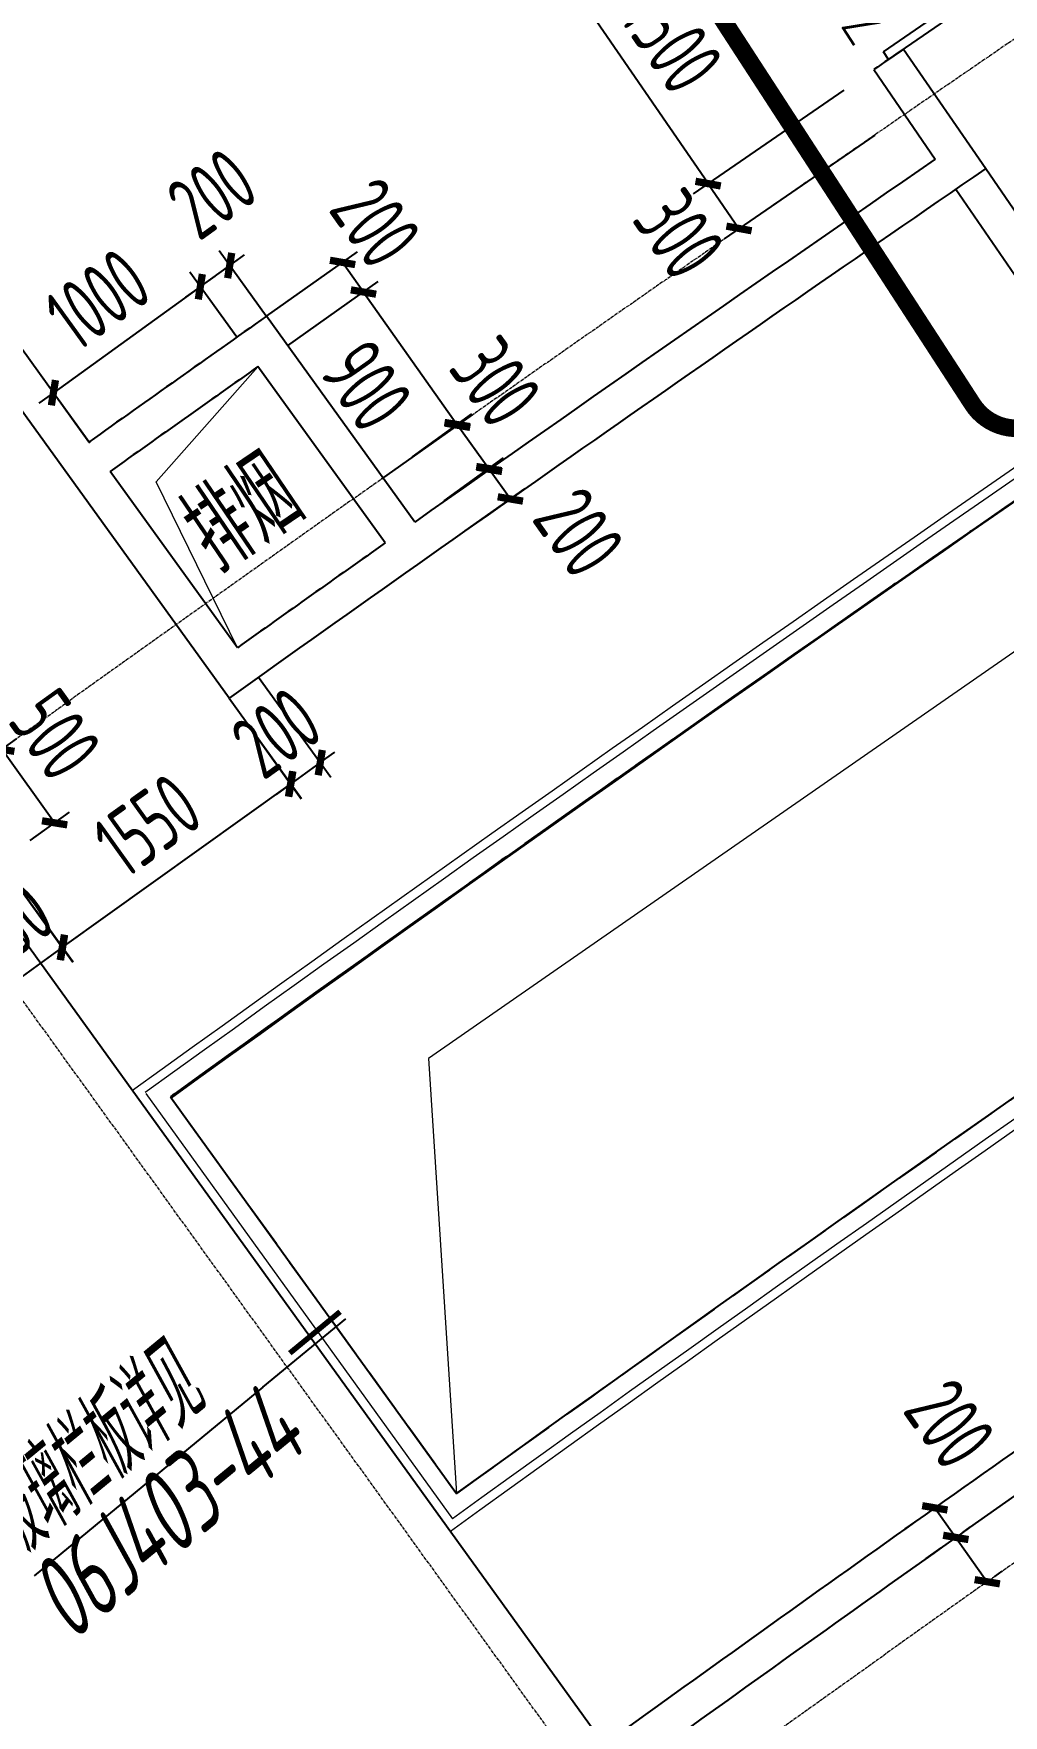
# Model space of a CAD drawing. Header units: millimetres. Extents: x 0 to 12110233, y -6694180 to 0.
# Drawn here: x 11598923 to 11604276, y -6448833 to -6439550 of the extents above; entities that cross this region are included whole.
import ezdxf
from ezdxf.enums import TextEntityAlignment as Align

# ---------------------------------------------------------------- set-up
doc = ezdxf.new("R2010")
doc.units = ezdxf.units.MM
doc.header["$LTSCALE"] = 10
for name, pattern in [('A1-RG-AXIS-3~4F$0$CENTER', [50.8, 31.75, -6.35, 6.35, -6.35]), ('A1-RI-F3$0$DASHED', [0.75, 0.5, -0.25]), ('A1-RI-F3$0$HIDDEN2', [0.1875, 0.125, -0.0625])]:
    doc.linetypes.add(name, pattern=pattern)
for name, color, linetype in [('A1-RD-3F$0$A-GLAZ', 140, 'Continuous'), ('A1-RD-3F$0$A-louban', 5, 'Continuous'), ('A1-RI-F3$0$A-DIMS-1：100', 1, 'Continuous'), ('A1-RI-F3$0$A-DOOR', 32, 'Continuous'), ('A1-RI-F3$0$A-FUZHUXIAN', 55, 'A1-RI-F3$0$HIDDEN2'), ('A1-RI-F3$0$A-SYMB', 4, 'Continuous'), ('A1-RI-F3$0$A-SYMB-AREA', 4, 'Continuous'), ('A1-RI-F3$0$A-SYMB-NAME', 4, 'Continuous'), ('A1-RI-F3$0$A-TEXT', 4, 'Continuous'), ('A1-RI-F3$0$A-TEXT1', 4, 'Continuous'), ('A1-RI-F3$0$A-WALL', 7, 'Continuous'), ('A1-RI-F3$0$A1-RI-F3$0$A-DETL-PEN1', 245, 'Continuous'), ('A1-RI-F3$0$A1-RI-F3$0$A-DETL-PEN2', 233, 'Continuous'), ('A1-RI-F3$0$Crescent canopy$0$A-DETL-PEN1', 245, 'Continuous'), ('A1-RI-F3$0$Crescent canopy$0$A-DETL-PEN2', 233, 'Continuous'), ('A1-RI-F3$0$N-SYMB-DOOR', 13, 'Continuous'), ('A1-RI-F3$0$N-SYMB-DOOR1', 13, 'Continuous'), ('A1-RI-F3$0$N-SYMB-DOOR2', 13, 'Continuous')]:
    doc.layers.add(name, color=color, linetype=linetype)
for name, color, linetype, lineweight in [('A1-RG-AXIS-3~4F$0$A-GRID', 1, 'A1-RG-AXIS-3~4F$0$CENTER', 9), ('A1-RI-F3$0$A-HOLE', 2, 'Continuous', 5), ('A1-RI-F3$0$A-STRA-HRAL', 3, 'Continuous', 9)]:
    doc.layers.add(name, color=color, linetype=linetype, lineweight=lineweight)
doc.styles.add('A1-RI-F3$0$ECADI', font='gbeitc.shx', dxfattribs={"width": 0.7, "bigfont": 'gbcbig.shx'})
doc.styles.add('A1-RI-F3$0$ECADI-SYM', font='simplex.shx', dxfattribs={"width": 0.7, "bigfont": 'hztxt.shx'})
doc.styles.add('A1-RI-F3$0$XD2008', font='xd-hzs.shx', dxfattribs={"width": 0.7, "bigfont": 'xd-hztxt.shx'})
doc.dimstyles.new('A1-RI-F3$0$XD100$0', dxfattribs={"dimscale": 100, "dimtxt": 3.5, "dimasz": 2, "dimexe": 1, "dimexo": 2, "dimgap": 1, "dimtad": 1, "dimdec": 0, "dimdsep": 46, "dimtxsty": 'A1-RI-F3$0$XD2008', "dimblk1": 'A1-RI-F3$0$_ArchTick', "dimblk2": 'A1-RI-F3$0$_ArchTick', "dimsah": 1, "dimcen": 2.5, "dimclrd": 1, "dimclre": 1, "dimclrt": 4, "dimaunit": 1, "dimadec": 0, "dimazin": 0, "dimtfac": 1, "dimtdec": 0, "dimtix": 1, "dimtmove": 2, "dimatfit": 3, "dimfxl": 0, "dimtolj": 1, "dimtzin": 0, "dimarcsym": 0})

# ---------------------------------------------------------------- blocks, each defined once
blk = doc.blocks.new('A1-RD-3F')
at = {"layer": 'A1-RD-3F$0$A-GLAZ', "ltscale": 0.25}
for radius, start, end in [(292500, 108.926088, 127.887577), (292800, 117.388439, 127.828852)]:
    blk.add_arc((11778731.9, -6694178.6), radius, start, end, dxfattribs=at)
at = {"layer": 'A1-RD-3F$0$A-louban'}
blk.add_lwpolyline([(11592588.1, -6454464.8), (11599156.3, -6462911.6, -0.082408), (11683479, -6417305.5)], format="xyb", dxfattribs=at)
blk.add_lwpolyline([(11620099.3, -6432273.8, -0.001145), (11621300, -6431550.3), (11621146, -6431292.8, 0.021241), (11599681.6, -6445423.8), (11601257.4, -6447607.7, -0.020966), (11622531.6, -6433610.2), (11622172.4, -6433009.4, 0.001143), (11620980, -6433727.9)], format="xyb", close=True, dxfattribs=at)
blk = doc.blocks.new('A1-RI-F3$0$1500')
at = {"layer": 'A1-RI-F3$0$A-DOOR'}
for p, q in [((0, 100), (0, 850)), ((51.4, 100), (51.4, 848.2)), ((1448.6, 100), (1448.6, 848.2)), ((1500, 100), (1500, 850)), ((0, 100), (51.4, 100)), ((1500, 100), (1448.6, 100))]:
    blk.add_line(p, q, dxfattribs=at)
for centre, start, end in [((0, 100), 0, 90), ((1500, 100), 90, 180)]:
    blk.add_arc(centre, 750, start, end, dxfattribs=at)
blk = doc.blocks.new('A1-RI-F3$0$_ArchTick')
at = {"color": 0, "linetype": 'ByBlock', "const_width": 0.4}
blk.add_lwpolyline([(-0.5, -0.5), (0.5, 0.5)], dxfattribs=at)
blk = doc.blocks.new('*D128')
at = {"layer": 'A1-RI-F3$0$A-DIMS-1：100', "color": 1, "linetype": 'ByBlock', "lineweight": -2}
for p, q in [((11603792.6, -6437408.8), (11603244.5, -6437781.7)), ((11603327.2, -6437725.4), (11604508.5, -6439461.7)), ((11604973.9, -6439145), (11604425.8, -6439517.9))]:
    blk.add_line(p, q, dxfattribs=at)
at = {"layer": 'A1-RI-F3$0$A-DIMS-1：100', "color": 1, "linetype": 'ByBlock', "lineweight": -2, "xscale": 100, "yscale": 100, "zscale": 100}
for p, rotation in [((11603327.2, -6437725.4), 124.2300287351358), ((11604508.5, -6439461.7), 304.2300287351358)]:
    blk.add_blockref('A1-RI-F3$0$_ArchTick', p, dxfattribs=dict(at, rotation=rotation))
at = {"layer": 'A1-RI-F3$0$A-DIMS-1：100', "color": 4, "linetype": 'ByBlock', "insert": (11604145.2, -6438438.9), "char_height": 350, "attachment_point": 5, "rotation": 304.23003, "style": 'A1-RI-F3$0$XD2008'}
blk.add_mtext('\\A1;2100', dxfattribs=at)
blk = doc.blocks.new('*D129')
at = {"layer": 'A1-RI-F3$0$A-DIMS-1：100', "color": 1, "linetype": 'ByBlock', "lineweight": -2}
for p, q in [((11602545.8, -6438626.6), (11601713.8, -6439198.6)), ((11602646, -6440378), (11601796.2, -6439141.9)), ((11603395.6, -6439862.6), (11602563.6, -6440434.6))]:
    blk.add_line(p, q, dxfattribs=at)
at = {"layer": 'A1-RI-F3$0$A-DIMS-1：100', "color": 1, "linetype": 'ByBlock', "lineweight": -2, "xscale": 100, "yscale": 100, "zscale": 100}
for p, rotation in [((11601796.2, -6439141.9), 124.5098386947733), ((11602646, -6440378), 304.5098386947732)]:
    blk.add_blockref('A1-RI-F3$0$_ArchTick', p, dxfattribs=dict(at, rotation=rotation))
at = {"layer": 'A1-RI-F3$0$A-DIMS-1：100', "color": 4, "linetype": 'ByBlock', "insert": (11602446.2, -6439587.4), "char_height": 350, "attachment_point": 5, "rotation": 304.50984, "style": 'A1-RI-F3$0$XD2008'}
blk.add_mtext('\\A1;1500', dxfattribs=at)
blk = doc.blocks.new('*D130')
at = {"layer": 'A1-RI-F3$0$A-DIMS-1：100', "color": 1, "linetype": 'ByBlock', "lineweight": -2}
for p, q in [((11603395.7, -6439862.7), (11602564.1, -6440435.3)), ((11603566, -6440110), (11602734.3, -6440682.6)), ((11602646.4, -6440378.6), (11602816.7, -6440625.8))]:
    blk.add_line(p, q, dxfattribs=at)
at = {"layer": 'A1-RI-F3$0$A-DIMS-1：100', "color": 1, "linetype": 'ByBlock', "lineweight": -2, "xscale": 100, "yscale": 100, "zscale": 100}
for p, rotation in [((11602646.4, -6440378.6), 124.5469353257402), ((11602816.7, -6440625.8), 304.5469353257402)]:
    blk.add_blockref('A1-RI-F3$0$_ArchTick', p, dxfattribs=dict(at, rotation=rotation))
at = {"layer": 'A1-RI-F3$0$A-DIMS-1：100', "color": 4, "linetype": 'ByBlock', "insert": (11602486.1, -6440656.9), "char_height": 350, "attachment_point": 5, "rotation": 304.54694, "style": 'A1-RI-F3$0$XD2008'}
blk.add_mtext('\\A1;300', dxfattribs=at)
blk = doc.blocks.new('*D131')
at = {"layer": 'A1-RI-F3$0$A-DIMS-1：100', "color": 1, "linetype": 'ByBlock', "lineweight": -2}
for p, q in [((11600044.2, -6441226.1), (11599784.5, -6440866.2)), ((11599843, -6440947.3), (11599924.1, -6440888.8)), ((11599843, -6440947.3), (11599032.1, -6441532.4)), ((11599233.3, -6441811.2), (11598973.6, -6441451.3)), ((11599032.1, -6441532.4), (11598951, -6441590.9))]:
    blk.add_line(p, q, dxfattribs=at)
at = {"layer": 'A1-RI-F3$0$A-DIMS-1：100', "color": 1, "linetype": 'ByBlock', "lineweight": -2, "xscale": 100, "yscale": 100, "zscale": 100}
for p, rotation in [((11599843, -6440947.3), 215.8112154456877), ((11599032.1, -6441532.4), 35.81121544568762)]:
    blk.add_blockref('A1-RI-F3$0$_ArchTick', p, dxfattribs=dict(at, rotation=rotation))
at = {"layer": 'A1-RI-F3$0$A-DIMS-1：100', "color": 4, "linetype": 'ByBlock', "insert": (11599276.7, -6441016.8), "char_height": 350, "attachment_point": 5, "rotation": 35.81122, "style": 'A1-RI-F3$0$XD2008'}
blk.add_mtext('\\A1;1000', dxfattribs=at)
blk = doc.blocks.new('*D132')
at = {"layer": 'A1-RI-F3$0$A-DIMS-1：100', "color": 1, "linetype": 'ByBlock', "lineweight": -2}
for p, q in [((11600206.4, -6441109.1), (11599946.7, -6440749.2)), ((11599843, -6440947.3), (11600005.2, -6440830.3)), ((11600005.2, -6440830.3), (11600086.3, -6440771.8)), ((11600044.2, -6441226.1), (11599784.5, -6440866.2)), ((11599843, -6440947.3), (11599762, -6441005.8))]:
    blk.add_line(p, q, dxfattribs=at)
at = {"layer": 'A1-RI-F3$0$A-DIMS-1：100', "color": 1, "linetype": 'ByBlock', "lineweight": -2, "xscale": 100, "yscale": 100, "zscale": 100}
for p, rotation in [((11600005.2, -6440830.3), 215.8112154455479), ((11599843, -6440947.3), 35.81121544554795)]:
    blk.add_blockref('A1-RI-F3$0$_ArchTick', p, dxfattribs=dict(at, rotation=rotation))
at = {"layer": 'A1-RI-F3$0$A-DIMS-1：100', "color": 4, "linetype": 'ByBlock', "insert": (11599907.7, -6440433.6), "char_height": 350, "attachment_point": 5, "rotation": 35.81122, "style": 'A1-RI-F3$0$XD2008'}
blk.add_mtext('\\A1;200', dxfattribs=at)
blk = doc.blocks.new('*D133')
at = {"layer": 'A1-RI-F3$0$A-DIMS-1：100', "color": 1, "linetype": 'ByBlock', "lineweight": -2}
for p, q in [((11600208.1, -6441110.2), (11600710.1, -6440755.6)), ((11600743.8, -6440976.6), (11600628.4, -6440813.3)), ((11600323.6, -6441273.6), (11600825.5, -6440918.9))]:
    blk.add_line(p, q, dxfattribs=at)
at = {"layer": 'A1-RI-F3$0$A-DIMS-1：100', "color": 1, "linetype": 'ByBlock', "lineweight": -2, "xscale": 100, "yscale": 100, "zscale": 100}
for p, rotation in [((11600628.4, -6440813.3), 125.245252925967), ((11600743.8, -6440976.6), 305.245252925967)]:
    blk.add_blockref('A1-RI-F3$0$_ArchTick', p, dxfattribs=dict(at, rotation=rotation))
at = {"layer": 'A1-RI-F3$0$A-DIMS-1：100', "color": 4, "linetype": 'ByBlock', "insert": (11600810.8, -6440596.1), "char_height": 350, "attachment_point": 5, "rotation": 305.24525, "style": 'A1-RI-F3$0$XD2008'}
blk.add_mtext('\\A1;200', dxfattribs=at)
blk = doc.blocks.new('*D134')
at = {"layer": 'A1-RI-F3$0$A-DIMS-1：100', "color": 1, "linetype": 'ByBlock', "lineweight": -2}
for p, q in [((11600323.6, -6441273.6), (11600825.7, -6440918.9)), ((11600744, -6440976.6), (11601263.4, -6441712)), ((11600843, -6442009), (11601345.1, -6441654.3))]:
    blk.add_line(p, q, dxfattribs=at)
at = {"layer": 'A1-RI-F3$0$A-DIMS-1：100', "color": 1, "linetype": 'ByBlock', "lineweight": -2, "xscale": 100, "yscale": 100, "zscale": 100}
for p, rotation in [((11600744, -6440976.6), 125.237551071963), ((11601263.4, -6441712), 305.237551071963)]:
    blk.add_blockref('A1-RI-F3$0$_ArchTick', p, dxfattribs=dict(at, rotation=rotation))
at = {"layer": 'A1-RI-F3$0$A-DIMS-1：100', "color": 4, "linetype": 'ByBlock', "insert": (11600760.6, -6441494.4), "char_height": 350, "attachment_point": 5, "rotation": 305.23755, "style": 'A1-RI-F3$0$XD2008'}
blk.add_mtext('\\A1;900', dxfattribs=at)
blk = doc.blocks.new('*D135')
at = {"layer": 'A1-RI-F3$0$A-DIMS-1：100', "color": 1, "linetype": 'ByBlock', "lineweight": -2}
for p, q in [((11600118.1, -6443380.6), (11600399.4, -6443773.6)), ((11599080.9, -6444594.6), (11600341.2, -6443692.3)), ((11598857.8, -6444283), (11599139.1, -6444675.9))]:
    blk.add_line(p, q, dxfattribs=at)
at = {"layer": 'A1-RI-F3$0$A-DIMS-1：100', "color": 1, "linetype": 'ByBlock', "lineweight": -2, "xscale": 100, "yscale": 100, "zscale": 100}
for p, rotation in [((11600341.2, -6443692.3), 35.60200396612282), ((11599080.9, -6444594.6), 215.6020039661228)]:
    blk.add_blockref('A1-RI-F3$0$_ArchTick', p, dxfattribs=dict(at, rotation=rotation))
at = {"layer": 'A1-RI-F3$0$A-DIMS-1：100', "color": 4, "linetype": 'ByBlock', "insert": (11599551, -6443919.8), "char_height": 350, "attachment_point": 5, "rotation": 35.602, "style": 'A1-RI-F3$0$XD2008'}
blk.add_mtext('\\A1;1550', dxfattribs=at)
blk = doc.blocks.new('*D136')
at = {"layer": 'A1-RI-F3$0$A-DIMS-1：100', "color": 1, "linetype": 'ByBlock', "lineweight": -2}
for p, q in [((11600164.6, -6443102.1), (11600563.6, -6443655.1)), ((11600002.4, -6443219.1), (11600401.5, -6443772.1)), ((11600505.1, -6443574), (11600586.2, -6443515.5)), ((11600505.1, -6443574), (11600342.9, -6443691)), ((11600342.9, -6443691), (11600261.8, -6443749.5))]:
    blk.add_line(p, q, dxfattribs=at)
at = {"layer": 'A1-RI-F3$0$A-DIMS-1：100', "color": 1, "linetype": 'ByBlock', "lineweight": -2, "xscale": 100, "yscale": 100, "zscale": 100}
for p, rotation in [((11600505.1, -6443574), 215.8112154458848), ((11600342.9, -6443691), 35.81121544588482)]:
    blk.add_blockref('A1-RI-F3$0$_ArchTick', p, dxfattribs=dict(at, rotation=rotation))
at = {"layer": 'A1-RI-F3$0$A-DIMS-1：100', "color": 4, "linetype": 'ByBlock', "insert": (11600263.1, -6443409.5), "char_height": 350, "attachment_point": 5, "rotation": 35.81122, "style": 'A1-RI-F3$0$XD2008'}
blk.add_mtext('\\A1;200', dxfattribs=at)
blk = doc.blocks.new('*D62')
at = {"layer": 'A1-RI-F3$0$A-DIMS-1：100', "color": 1, "linetype": 'ByBlock', "lineweight": -2}
for p, q in [((11598858.4, -6444282.5), (11599141.2, -6444674.4)), ((11598574.6, -6444487.3), (11598857.3, -6444879.2)), ((11599082.7, -6444593.3), (11599163.8, -6444534.8)), ((11599082.7, -6444593.3), (11598798.8, -6444798.1)), ((11598798.8, -6444798.1), (11598717.7, -6444856.6))]:
    blk.add_line(p, q, dxfattribs=at)
at = {"layer": 'A1-RI-F3$0$A-DIMS-1：100', "color": 1, "linetype": 'ByBlock', "lineweight": -2, "xscale": 100, "yscale": 100, "zscale": 100}
for p, rotation in [((11599082.7, -6444593.3), 215.8112154455651), ((11598798.8, -6444798.1), 35.81121544556513)]:
    blk.add_blockref('A1-RI-F3$0$_ArchTick', p, dxfattribs=dict(at, rotation=rotation))
at = {"layer": 'A1-RI-F3$0$A-DIMS-1：100', "color": 4, "linetype": 'ByBlock', "insert": (11598779.8, -6444472.7), "char_height": 350, "attachment_point": 5, "rotation": 35.81122, "style": 'A1-RI-F3$0$XD2008'}
blk.add_mtext('\\A1;350', dxfattribs=at)
blk = doc.blocks.new('*D63')
at = {"layer": 'A1-RI-F3$0$A-DIMS-1：100', "color": 1, "linetype": 'ByBlock', "lineweight": -2}
for p, q in [((11598611.7, -6443597.9), (11598828, -6443442.2)), ((11599038.8, -6443906.3), (11598746.8, -6443500.6)), ((11598903.7, -6444003.5), (11599120, -6443847.8))]:
    blk.add_line(p, q, dxfattribs=at)
at = {"layer": 'A1-RI-F3$0$A-DIMS-1：100', "color": 1, "linetype": 'ByBlock', "lineweight": -2, "xscale": 100, "yscale": 100, "zscale": 100}
for p, rotation in [((11598746.8, -6443500.6), 125.7461277656089), ((11599038.8, -6443906.3), 305.7461277656089)]:
    blk.add_blockref('A1-RI-F3$0$_ArchTick', p, dxfattribs=dict(at, rotation=rotation))
at = {"layer": 'A1-RI-F3$0$A-DIMS-1：100', "color": 4, "linetype": 'ByBlock', "insert": (11599042.6, -6443419.8), "char_height": 350, "attachment_point": 5, "rotation": 305.74613, "style": 'A1-RI-F3$0$XD2008'}
blk.add_mtext('\\A1;500', dxfattribs=at)
blk = doc.blocks.new('*D163')
at = {"layer": 'A1-RI-F3$0$A-DIMS-1：100', "color": 1, "linetype": 'ByBlock', "lineweight": -2}
for p, q in [((11603897.9, -6447687.2), (11604013.6, -6447850.3)), ((11603734.7, -6447802.9), (11603816.3, -6447745.1)), ((11603850.4, -6447966.1), (11603932, -6447908.2))]:
    blk.add_line(p, q, dxfattribs=at)
at = {"layer": 'A1-RI-F3$0$A-DIMS-1：100', "color": 1, "linetype": 'ByBlock', "lineweight": -2, "xscale": 100, "yscale": 100, "zscale": 100}
for p, rotation in [((11603897.9, -6447687.2), 125.3477221203771), ((11604013.6, -6447850.3), 305.3477221203771)]:
    blk.add_blockref('A1-RI-F3$0$_ArchTick', p, dxfattribs=dict(at, rotation=rotation))
at = {"layer": 'A1-RI-F3$0$A-DIMS-1：100', "color": 4, "linetype": 'ByBlock', "insert": (11603980.4, -6447224.5), "char_height": 350, "attachment_point": 5, "rotation": 305.34772, "style": 'A1-RI-F3$0$XD2008'}
blk.add_mtext('\\A1;200', dxfattribs=at)
blk = doc.blocks.new('*D164')
at = {"layer": 'A1-RI-F3$0$A-DIMS-1：100', "color": 1, "linetype": 'ByBlock', "lineweight": -2}
for p, q in [((11604054.5, -6447821.3), (11604095, -6447792.5)), ((11604013.5, -6447850.4), (11604187.3, -6448095.1)), ((11604228.3, -6448066), (11604268.8, -6448037.3))]:
    blk.add_line(p, q, dxfattribs=at)
at = {"layer": 'A1-RI-F3$0$A-DIMS-1：100', "color": 1, "linetype": 'ByBlock', "lineweight": -2, "xscale": 100, "yscale": 100, "zscale": 100}
for p, rotation in [((11604013.5, -6447850.4), 125.3761456839525), ((11604187.3, -6448095.1), 305.3761456839525)]:
    blk.add_blockref('A1-RI-F3$0$_ArchTick', p, dxfattribs=dict(at, rotation=rotation))
at = {"layer": 'A1-RI-F3$0$A-DIMS-1：100', "color": 4, "linetype": 'ByBlock', "insert": (11604720, -6448280), "char_height": 350, "attachment_point": 5, "rotation": 305.37615, "style": 'A1-RI-F3$0$XD2008'}
blk.add_mtext('\\A1;300', dxfattribs=at)
blk = doc.blocks.new('*D328')
at = {"layer": 'A1-RI-F3$0$A-DIMS-1：100', "color": 1, "linetype": 'ByBlock', "lineweight": -2}
for p, q in [((11604178.5, -6440295.2), (11604623.5, -6440942.4)), ((11604013.7, -6440408.5), (11604458.7, -6441055.7)), ((11604402, -6440973.3), (11604566.8, -6440860))]:
    blk.add_line(p, q, dxfattribs=at)
at = {"layer": 'A1-RI-F3$0$A-DIMS-1：100', "color": 1, "linetype": 'ByBlock', "lineweight": -2, "xscale": 100, "yscale": 100, "zscale": 100}
for p, rotation in [((11604566.8, -6440860), 34.50983869496191), ((11604402, -6440973.3), 214.5098386949619)]:
    blk.add_blockref('A1-RI-F3$0$_ArchTick', p, dxfattribs=dict(at, rotation=rotation))
at = {"layer": 'A1-RI-F3$0$A-DIMS-1：100', "color": 4, "linetype": 'ByBlock', "insert": (11604688.6, -6441208.7), "char_height": 350, "attachment_point": 5, "rotation": 34.50984, "style": 'A1-RI-F3$0$XD2008'}
blk.add_mtext('\\A1;200', dxfattribs=at)
blk = doc.blocks.new('A1-RI-F3$0$mc')
at = {"layer": 'A1-RI-F3$0$N-SYMB-DOOR', "style": 'A1-RI-F3$0$ECADI-SYM', "width": 0.7}
for tag, p in [('门窗主编号1', (55.7, -311.3)), ('门窗主编号2', (667.6, -311.3))]:
    blk.add_attdef(tag, p, '', height=180, dxfattribs=at)
at = {"layer": 'A1-RI-F3$0$N-SYMB-DOOR', "style": 'A1-RI-F3$0$ECADI-SYM', "width": 0.7, "flags": 1}
for tag, p in [('洞口尺寸(宽X高)', (55.6, -717.2)), ('备注', (57.1, -921.2))]:
    blk.add_attdef(tag, p, '', height=180, dxfattribs=at)
at = {"layer": 'A1-RI-F3$0$N-SYMB-DOOR1', "style": 'A1-RI-F3$0$ECADI-SYM', "width": 0.7}
blk.add_attdef('门窗辅编号1', (55.7, -516.1), '', height=180, dxfattribs=at)
at = {"layer": 'A1-RI-F3$0$N-SYMB-DOOR2', "style": 'A1-RI-F3$0$ECADI-SYM', "width": 0.7}
blk.add_attdef('门窗辅编号2', (311.5, -516.1), '', height=180, dxfattribs=at)
blk = doc.blocks.new('*D441')
at = {"layer": 'A1-RI-F3$0$A-DIMS-1：100', "color": 1, "linetype": 'ByBlock', "lineweight": -2}
for p, q in [((11601013.6, -6441886.1), (11601341.8, -6441649.3)), ((11601260.7, -6441707.8), (11601436.1, -6441951)), ((11601189.1, -6442129.2), (11601517.2, -6441892.4))]:
    blk.add_line(p, q, dxfattribs=at)
at = {"layer": 'A1-RI-F3$0$A-DIMS-1：100', "color": 1, "linetype": 'ByBlock', "lineweight": -2, "xscale": 100, "yscale": 100, "zscale": 100}
for p, rotation in [((11601260.7, -6441707.8), 125.8111733809403), ((11601436.1, -6441951), 305.8111733809403)]:
    blk.add_blockref('A1-RI-F3$0$_ArchTick', p, dxfattribs=dict(at, rotation=rotation))
at = {"layer": 'A1-RI-F3$0$A-DIMS-1：100', "color": 4, "linetype": 'ByBlock', "insert": (11601473.7, -6441472.1), "char_height": 350, "attachment_point": 5, "rotation": 305.81117, "style": 'A1-RI-F3$0$XD2008'}
blk.add_mtext('\\A1;300', dxfattribs=at)
blk = doc.blocks.new('*D442')
at = {"layer": 'A1-RI-F3$0$A-DIMS-1：100', "color": 1, "linetype": 'ByBlock', "lineweight": -2}
for p, q in [((11601190.3, -6442131), (11601520.9, -6441897.7)), ((11601439.2, -6441955.4), (11601554.5, -6442118.8)), ((11601305.6, -6442294.4), (11601636.2, -6442061.2))]:
    blk.add_line(p, q, dxfattribs=at)
at = {"layer": 'A1-RI-F3$0$A-DIMS-1：100', "color": 1, "linetype": 'ByBlock', "lineweight": -2, "xscale": 100, "yscale": 100, "zscale": 100}
for p, rotation in [((11601439.2, -6441955.4), 125.1979181338414), ((11601554.5, -6442118.8), 305.1979181338414)]:
    blk.add_blockref('A1-RI-F3$0$_ArchTick', p, dxfattribs=dict(at, rotation=rotation))
at = {"layer": 'A1-RI-F3$0$A-DIMS-1：100', "color": 4, "linetype": 'ByBlock', "insert": (11601933.1, -6442303.9), "char_height": 350, "attachment_point": 5, "rotation": 305.19792, "style": 'A1-RI-F3$0$XD2008'}
blk.add_mtext('\\A1;200', dxfattribs=at)
blk = doc.blocks.new('A1-RG-AXIS-3~4F')
at = {"layer": 'A1-RG-AXIS-3~4F$0$A-GRID', "linetype": 'A1-RG-AXIS-3~4F$0$CENTER', "ltscale": 0.05}
blk.add_lwpolyline([(11682866.1, -6392336.6, 0.10373), (11569674.9, -6456283.6, 0.10373)], format="xyb", dxfattribs=at)
at = {"layer": 'A1-RG-AXIS-3~4F$0$A-GRID', "ltscale": 0.05}
for points in [[(11690526.5, -6414141.6, 0.104527), (11584753.6, -6473784.9, 0.104527)], [(11691982.6, -6418505.7, 0.104638), (11587756.3, -6477270.1)]]:
    blk.add_lwpolyline(points, format="xyb", dxfattribs=at)
at = {"layer": 'A1-RG-AXIS-3~4F$0$A-GRID', "linetype": 'A1-RG-AXIS-3~4F$0$CENTER', "ltscale": 0.05}
blk.add_lwpolyline([(11612502.7, -6463791.2), (11588159.5, -6430052.4)], dxfattribs=at)
blk.add_arc((11778731.9, -6694178.6), 308600, 107.574373, 131.323037, dxfattribs=at)
at = {"layer": 'A1-RG-AXIS-3~4F$0$A-GRID', "ltscale": 0.05}
blk.add_arc((11778731.9, -6694178.6), 301700, 107.53359, 131.336201, dxfattribs=at)
blk = doc.blocks.new('A1-RI-F3$0$5erhfh')
at = {"layer": 'A1-RI-F3$0$A-SYMB-AREA', "style": 'A1-RI-F3$0$ECADI', "width": 0.7}
blk.add_attdef('340M2', text='', height=2.5, dxfattribs=at).set_placement((0, 1.25), align=Align.MIDDLE_LEFT)
at = {"layer": 'A1-RI-F3$0$A-SYMB-NAME', "style": 'A1-RI-F3$0$ECADI', "width": 0.7}
blk.add_attdef('CHINESENAME', (-12.29, 3.09), '', height=4.5, dxfattribs=at)
blk = doc.blocks.new('A1-RI-F3$0$A1-RI-F3$0$CRESCENT')
at = {"layer": 'A1-RI-F3$0$A1-RI-F3$0$A-DETL-PEN1'}
for radius, start, end in [(291580, 107.790057, 130.533292), (291480, 107.790084, 130.533219), (290140, 107.790447, 130.532235), (290040, 107.790474, 130.532161)]:
    blk.add_arc((761387.7, 423551.4), radius, start, end, dxfattribs=at)
at = {"layer": 'A1-RI-F3$0$A1-RI-F3$0$A-DETL-PEN2'}
for radius, start, end in [(288986.4, 105.823203, 130.748127), (286271.4, 105.796399, 131.291613), (285986.4, 105.793556, 131.349257)]:
    blk.add_arc((761380.1, 423549.8), radius, start, end, dxfattribs=at)
blk = doc.blocks.new('A1-RI-F3$0$Crescent canopy$0$CRESCENT')
at = {"layer": 'A1-RI-F3$0$Crescent canopy$0$A-DETL-PEN1'}
for radius, start, end in [(291580, 107.790057, 130.533292), (291480, 107.790084, 130.533219), (290140, 107.790447, 130.532235), (290040, 107.790474, 130.532161)]:
    blk.add_arc((761387.7, 423551.4), radius, start, end, dxfattribs=at)
blk = doc.blocks.new('A1-RI-F3')
at = {"layer": 'A1-RI-F3$0$A-DIMS-1：100', "linetype": 'ByBlock'}
blk.add_line((11598736.8, -6444370.3), (11602071.9, -6448992.7), dxfattribs=at)
at = {"layer": 'A1-RI-F3$0$A-FUZHUXIAN', "ltscale": 200}
blk.add_lwpolyline([(11601257.5, -6447607.6, -0.013784), (11615114.2, -6438202.7), (11613662.7, -6435926.1, 0.013789), (11599677.7, -6445418)], format="xyb", close=True, dxfattribs=at)
at = {"layer": 'A1-RI-F3$0$A-HOLE'}
for points in [[(11621146.2, -6431292.7), (11601103.4, -6445206.9), (11601257.5, -6447607.6)], [(11600047.6, -6442939.9), (11599598.9, -6442023.6), (11600160.2, -6441389)]]:
    blk.add_lwpolyline(points, dxfattribs=at)
at = {"layer": 'A1-RI-F3$0$A-STRA-HRAL', "ltscale": 0.25}
for p, q in [((11599468.2, -6445384.1), (11601223.6, -6447816.9)), ((11599542.1, -6445401), (11601234.9, -6447747.1)), ((11599681.8, -6445423.7), (11601257.5, -6447607.6))]:
    blk.add_line(p, q, dxfattribs=at)
for radius, start, end in [(306650, 120.912329, 125.773847), (306600, 120.921679, 125.764492), (306500, 120.940388, 125.745783), (303650, 120.912698, 125.773477), (303700, 120.922125, 125.764051), (303800, 120.940969, 125.745206)]:
    blk.add_arc((11778731.9, -6694178.6), radius, start, end, dxfattribs=at)
at = {"layer": 'A1-RI-F3$0$A-SYMB', "linetype": 'A1-RI-F3$0$DASHED', "const_width": 97.2}
blk.add_lwpolyline([(11607657, -6424942.3), (11614211.4, -6435031.5, -0.414214), (11614125.8, -6435434.9), (11604509.7, -6441681.9, -0.414214), (11604106.3, -6441596.3), (11597551.9, -6431507.1, -0.414214), (11597637.6, -6431103.7), (11607253.6, -6424856.7, -0.414214)], format="xyb", close=True, dxfattribs=at)
at = {"layer": 'A1-RI-F3$0$A-TEXT'}
for q in [(11600646.2, -6446643.4), (11598925.5, -6448062.2)]:
    blk.add_line((11600187.9, -6447021.3), q, dxfattribs=at)
at = {"layer": 'A1-RI-F3$0$A-TEXT', "const_width": 30}
blk.add_lwpolyline([(11600337.1, -6446833.5), (11600614.4, -6446604.8)], dxfattribs=at)
at = {"layer": 'A1-RI-F3$0$A-WALL', "linetype": 'ByBlock'}
for p, q in [((11599228.4, -6441804.5), (11594839.2, -6435721.2)), ((11603725.2, -6439635.9), (11604178.5, -6440295.2)), ((11603560.4, -6439749.3), (11603900.4, -6440243.7)), ((11600001.7, -6443218), (11597812.8, -6440184.3)), ((11601026.9, -6442246.2), (11600207.6, -6441110.7)), ((11600863.4, -6442361.5), (11600161.2, -6441388.3)), ((11600047.6, -6442939.9), (11599345.4, -6441966.7))]:
    blk.add_line(p, q, dxfattribs=at)
for centre, radius, start, end in [((11778731.9, -6694178.6), 308900.2, 124.509839, 124.546935), ((11778731.9, -6694178.6), 308300.2, 124.547008, 125.197918), ((11778731.9, -6694178.6), 308100.2, 124.509839, 125.45788), ((11778765.8, -6694154.5), 309700.2, 125.208388, 125.430401), ((11778765.8, -6694154.5), 309500.2, 125.245025, 125.430155), ((11774940.1, -6688747.9), 301676.9, 125.241928, 125.431859), ((11778731.9, -6694178.6), 302200.2, 124.950587, 125.744857), ((11778731.9, -6694178.6), 302000.2, 125.007478, 125.744813)]:
    blk.add_arc(centre, radius, start, end, dxfattribs=at)
for name, p in [('A1-RG-AXIS-3~4F', (0, 0)), ('A1-RI-F3$0$Crescent canopy$0$CRESCENT', (11017346, -7117715.9))]:
    blk.add_blockref(name, p)
at = {"color": 3, "linetype": 'ByBlock'}
blk.add_blockref('A1-RD-3F', (0, 0), dxfattribs=at)
at = {"layer": 'A1-RI-F3$0$A-DOOR', "xscale": -1, "rotation": 304.5098386985619}
blk.add_blockref('A1-RI-F3$0$1500', (11603560.4, -6439749.3), dxfattribs=at)
at = {"layer": 'A1-RI-F3$0$A-SYMB-NAME'}
ref = blk.add_blockref('A1-RI-F3$0$5erhfh', (11600720.3, -6442270.3), dxfattribs=dict(at, xscale=64.28571428470794, yscale=64.28571428470794, zscale=64.28571428470794, rotation=34.15907463559411))
ref.add_attrib('CHINESENAME', '排烟', (11599955, -6442549.7), dxfattribs={"height": 450, "rotation": 34.15907, "style": 'A1-RI-F3$0$XD2008', "width": 0.7})
at = {"layer": 'A1-RI-F3$0$Crescent canopy$0$A-DETL-PEN2'}
blk.add_blockref('A1-RI-F3$0$A1-RI-F3$0$CRESCENT', (11017346, -7117715.9), dxfattribs=at)
at = {"layer": 'A1-RI-F3$0$N-SYMB-DOOR'}
ref = blk.add_blockref('A1-RI-F3$0$mc', (11603174.5, -6438330.5), dxfattribs=dict(at, xscale=1.499999999471986, yscale=1.499999999471986, rotation=303.0728126184529))
ref.add_attrib('门窗主编号1', 'FM甲1522', (11602828.9, -6438655.3), dxfattribs={"height": 375, "rotation": 303.07281, "style": 'A1-RI-F3$0$ECADI-SYM', "width": 0.5})
at = {"layer": 'A1-RI-F3$0$A-TEXT', "style": 'A1-RI-F3$0$ECADI', "width": 0.7}
for s, p in [('玻璃栏板详见', (11598852.7, -6447988, 0)), ('06J403-44', (11599135.1, -6448431.8, 0))]:
    blk.add_text(s, height=450, rotation=39.50656, dxfattribs=at).set_placement(p)
at = {"layer": 'A1-RI-F3$0$A-TEXT1', "style": 'A1-RI-F3$0$ECADI', "width": 0.7}
for tag, p in [('（-0.050）', (11743140.2, -6434229.8)), ('（结构标高）', (11749919, -6434229.8))]:
    blk.add_attdef(tag, p, '', height=321.4, dxfattribs=at)
at = {"layer": 'A1-RI-F3$0$A-DIMS-1：100', "linetype": 'ByBlock'}
for p1, p2, distance, picture, middle in [((11603958, -6437296.3), (11605139.2, -6439032.5), -762.9, '*D128', (11604145.2, -6438438.9)), ((11600161.2, -6441388.3), (11599350.3, -6441973.4), -543.8, '*D131', (11599276.7, -6441016.8)), ((11600047.6, -6442939.9), (11599885.4, -6443056.9), 781.9, '*D136', (11600263.1, -6443409.5)), ((11598741.4, -6444120.4), (11600001.7, -6443218), -583.3, '*D135', (11599551, -6443919.8)), ((11598741.4, -6444120.4), (11598457.6, -6444325.1), 583.3, '*D62', (11598779.8, -6444472.7))]:
    dim = blk.add_aligned_dim(p1=p1, p2=p2, distance=distance, dimstyle='A1-RI-F3$0$XD100$0', override={"dimasz": 1, "dimadec": 2, "dimazin": 2}, dxfattribs=at)
    dim.commit()
    dim.dimension.update_dxf_attribs({"geometry": picture, "text_midpoint": middle})
for base, p1, p2, angle, picture, middle in [((11601796.2, -6439141.9), (11603560.4, -6439749.3), (11602710.6, -6438513.2), 124.50984, '*D129', (11602446.2, -6439587.4)), ((11602816.7, -6440625.8), (11603560.4, -6439749.3), (11603730.7, -6439996.6), 304.54694, '*D130', (11602486.1, -6440656.9)), ((11600005.2, -6440830.3), (11600161.2, -6441388.3), (11600323.4, -6441271.3), 35.81122, '*D132', (11599907.7, -6440433.6)), ((11600628.4, -6440813.3), (11600160.2, -6441389), (11600044.8, -6441225.7), 125.24525, '*D133', (11600810.8, -6440596.1)), ((11604566.8, -6440860), (11603900.4, -6440243.7), (11604065.2, -6440130.4), 34.50984, '*D328', (11604688.6, -6441208.7)), ((11601263.4, -6441712), (11600160.2, -6441389), (11600679.7, -6442124.3), 305.23755, '*D134', (11600760.6, -6441494.4)), ((11601436.1, -6441951), (11600851.5, -6442003.1), (11601026.9, -6442246.2), 305.81117, '*D441', (11601473.7, -6441472.1)), ((11601554.5, -6442118.8), (11601026.9, -6442246.2), (11601142.2, -6442409.7), 305.19792, '*D442', (11601933.1, -6442303.9)), ((11598746.8, -6443500.6), (11598741.4, -6444120.4), (11598449.4, -6443714.7), 125.74613, '*D63', (11599042.6, -6443419.8)), ((11604013.6, -6447850.3), (11603897.9, -6447687.2), (11604013.6, -6447850.3), 305.34772, '*D163', (11603980.4, -6447224.5)), ((11604187.3, -6448095.1), (11603891.4, -6447937.1), (11604065.2, -6448181.8), 305.37615, '*D164', (11604720, -6448280))]:
    dim = blk.add_linear_dim(base=base, p1=p1, p2=p2, angle=angle, dimstyle='A1-RI-F3$0$XD100$0', override={"dimasz": 1, "dimadec": 2, "dimazin": 2}, dxfattribs=at)
    dim.commit()
    dim.dimension.update_dxf_attribs({"geometry": picture, "text_midpoint": middle, "dimtype": 129})

msp = doc.modelspace()

# ---------------------------------------------------------------- block references
msp.add_blockref('A1-RI-F3', (0, 0))

doc.saveas('drawing.dxf')
